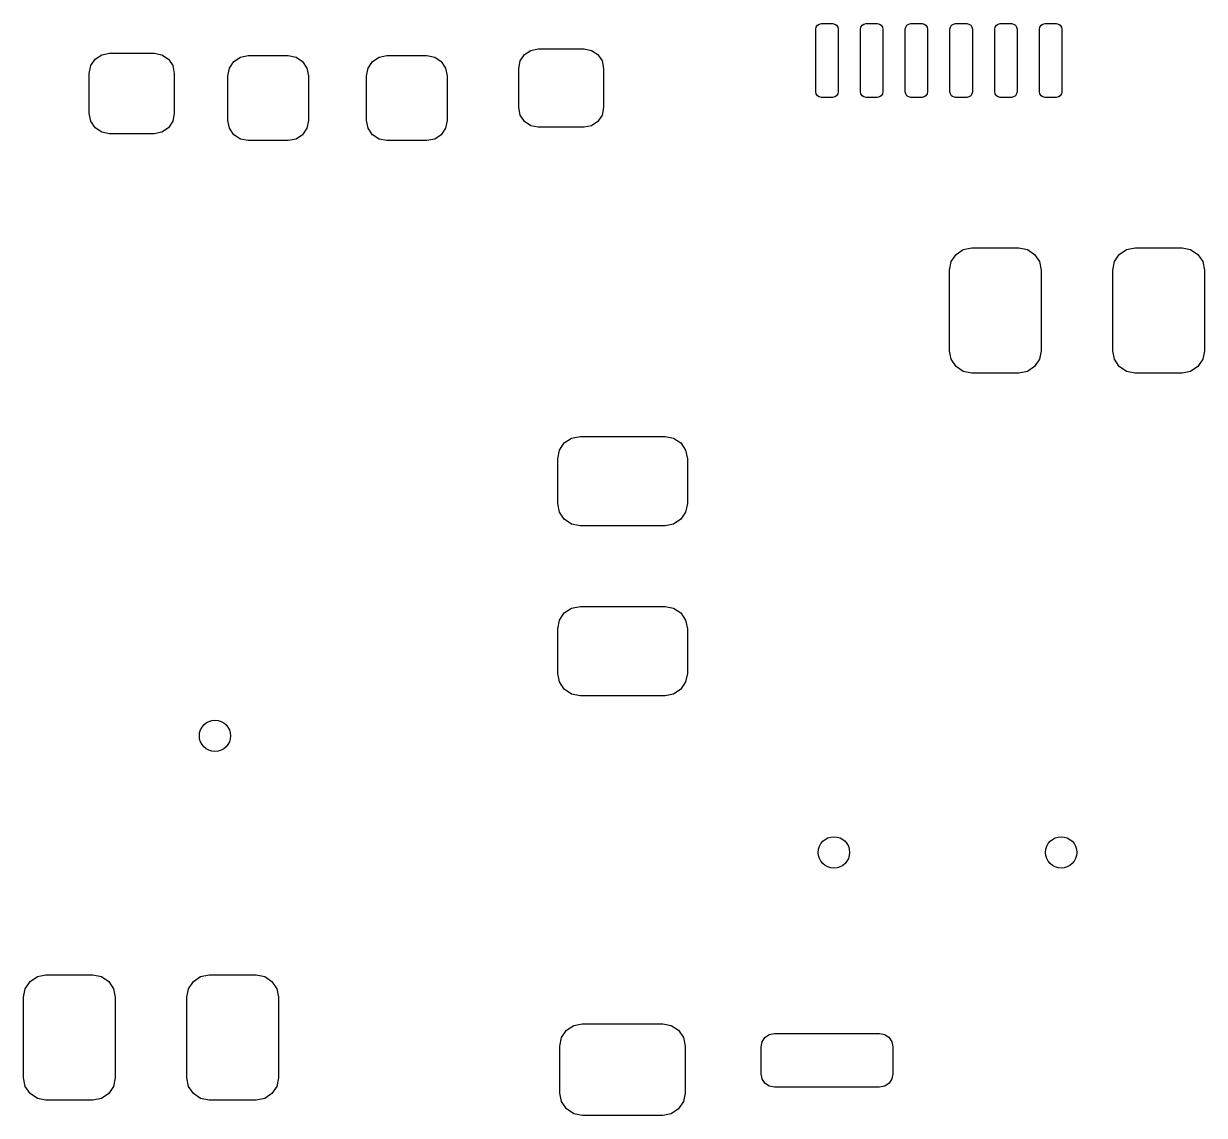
# Model space of a CAD drawing. Header units: inches. Extents: x -2.1 to 1.74, y 0.53 to 2.74.
# Drawn here: x -1.364 to -0.844, y 1.661 to 2.141 of the extents above; entities that cross this region are included whole.
import ezdxf

# ---------------------------------------------------------------- set-up
doc = ezdxf.new("R2010")
doc.units = ezdxf.units.IN
doc.header["$MEASUREMENT"] = 0
doc.layers.add('BLACK', color=250, linetype='CONTINUOUS')

msp = doc.modelspace()

# ---------------------------------------------------------------- linework, layer by layer
at = {"layer": 'BLACK', "linetype": 'CONTINUOUS'}
for p, q in [((-1.0134, 2.14105), (-1.01246, 2.14124)), ((-1.01246, 2.14124), (-1.00754, 2.14124)), ((-1.00754, 2.14124), (-1.0066, 2.14105)), ((-0.99372, 2.14105), (-0.99278, 2.14124)), ((-0.99278, 2.14124), (-0.98785, 2.14124)), ((-0.98785, 2.14124), (-0.98691, 2.14105)), ((-0.97403, 2.14105), (-0.97309, 2.14124)), ((-0.97309, 2.14124), (-0.96817, 2.14124)), ((-0.96817, 2.14124), (-0.96723, 2.14105)), ((-0.95435, 2.14105), (-0.95341, 2.14124)), ((-0.95341, 2.14124), (-0.94848, 2.14124)), ((-0.94848, 2.14124), (-0.94754, 2.14105)), ((-0.93466, 2.14105), (-0.93372, 2.14124)), ((-0.93372, 2.14124), (-0.9288, 2.14124)), ((-0.9288, 2.14124), (-0.92786, 2.14105)), ((-0.91498, 2.14105), (-0.91404, 2.14124)), ((-0.91404, 2.14124), (-0.90911, 2.14124)), ((-0.90911, 2.14124), (-0.90817, 2.14105)), ((-1.01492, 2.13878), (-1.01473, 2.13972)), ((-1.01492, 2.11122), (-1.01492, 2.13878)), ((-1.01473, 2.13972), (-1.0142, 2.14052)), ((-1.0142, 2.14052), (-1.0134, 2.14105)), ((-1.0066, 2.14105), (-1.0058, 2.14052)), ((-1.0058, 2.14052), (-1.00527, 2.13972)), ((-1.00527, 2.13972), (-1.00508, 2.13878)), ((-1.00508, 2.13878), (-1.00508, 2.11122)), ((-0.99524, 2.13878), (-0.99505, 2.13972)), ((-0.99524, 2.11122), (-0.99524, 2.13878)), ((-0.99505, 2.13972), (-0.99452, 2.14052)), ((-0.99452, 2.14052), (-0.99372, 2.14105)), ((-0.98691, 2.14105), (-0.98611, 2.14052)), ((-0.98611, 2.14052), (-0.98558, 2.13972)), ((-0.98558, 2.13972), (-0.98539, 2.13878)), ((-0.98539, 2.13878), (-0.98539, 2.11122)), ((-0.97555, 2.13878), (-0.97536, 2.13972)), ((-0.97555, 2.11122), (-0.97555, 2.13878)), ((-0.97536, 2.13972), (-0.97483, 2.14052)), ((-0.97483, 2.14052), (-0.97403, 2.14105)), ((-0.96723, 2.14105), (-0.96643, 2.14052)), ((-0.96643, 2.14052), (-0.9659, 2.13972)), ((-0.9659, 2.13972), (-0.96571, 2.13878)), ((-0.96571, 2.13878), (-0.96571, 2.11122)), ((-0.95587, 2.13878), (-0.95568, 2.13972)), ((-0.95587, 2.11122), (-0.95587, 2.13878)), ((-0.95568, 2.13972), (-0.95515, 2.14052)), ((-0.95515, 2.14052), (-0.95435, 2.14105)), ((-0.94754, 2.14105), (-0.94674, 2.14052)), ((-0.94674, 2.14052), (-0.94621, 2.13972)), ((-0.94621, 2.13972), (-0.94602, 2.13878)), ((-0.94602, 2.13878), (-0.94602, 2.11122)), ((-0.93618, 2.13878), (-0.93599, 2.13972)), ((-0.93618, 2.11122), (-0.93618, 2.13878)), ((-0.93599, 2.13972), (-0.93546, 2.14052)), ((-0.93546, 2.14052), (-0.93466, 2.14105)), ((-0.92786, 2.14105), (-0.92706, 2.14052)), ((-0.92706, 2.14052), (-0.92653, 2.13972)), ((-0.92653, 2.13972), (-0.92634, 2.13878)), ((-0.92634, 2.13878), (-0.92634, 2.11122)), ((-0.9165, 2.13878), (-0.91631, 2.13972)), ((-0.9165, 2.11122), (-0.9165, 2.13878)), ((-0.91631, 2.13972), (-0.91578, 2.14052)), ((-0.91578, 2.14052), (-0.91498, 2.14105)), ((-0.90817, 2.14105), (-0.90737, 2.14052)), ((-0.90737, 2.14052), (-0.90684, 2.13972)), ((-0.90684, 2.13972), (-0.90665, 2.13878)), ((-0.90665, 2.13878), (-0.90665, 2.11122)), ((-1.33403, 2.12274), (-1.33211, 2.12561)), ((-1.33211, 2.12561), (-1.32923, 2.12753)), ((-1.32923, 2.12753), (-1.32584, 2.1282)), ((-1.32584, 2.1282), (-1.30616, 2.1282)), ((-1.30616, 2.1282), (-1.30277, 2.12753)), ((-1.30277, 2.12753), (-1.29989, 2.12561)), ((-1.29989, 2.12561), (-1.29797, 2.12274)), ((-1.27107, 2.12457), (-1.26819, 2.12649)), ((-1.26819, 2.12649), (-1.2648, 2.12717)), ((-1.2648, 2.12717), (-1.24709, 2.12717)), ((-1.24709, 2.12717), (-1.2437, 2.12649)), ((-1.2437, 2.12649), (-1.24082, 2.12457)), ((-1.21004, 2.12457), (-1.20717, 2.12649)), ((-1.20717, 2.12649), (-1.20378, 2.12717)), ((-1.20378, 2.12717), (-1.18606, 2.12717)), ((-1.18606, 2.12717), (-1.18267, 2.12649)), ((-1.18267, 2.12649), (-1.1798, 2.12457)), ((-1.14505, 2.1248), (-1.14319, 2.1276)), ((-1.14319, 2.1276), (-1.14039, 2.12946)), ((-1.14039, 2.12946), (-1.1371, 2.13012)), ((-1.1371, 2.13012), (-1.11692, 2.13012)), ((-1.11692, 2.13012), (-1.11362, 2.12946)), ((-1.11362, 2.12946), (-1.11083, 2.1276)), ((-1.11083, 2.1276), (-1.10896, 2.1248)), ((-1.3347, 2.11935), (-1.33403, 2.12274)), ((-1.29797, 2.12274), (-1.2973, 2.11935)), ((-1.27366, 2.11831), (-1.27299, 2.1217)), ((-1.27299, 2.1217), (-1.27107, 2.12457)), ((-1.24082, 2.12457), (-1.2389, 2.1217)), ((-1.2389, 2.1217), (-1.23823, 2.11831)), ((-1.21264, 2.11831), (-1.21196, 2.1217)), ((-1.21196, 2.1217), (-1.21004, 2.12457)), ((-1.1798, 2.12457), (-1.17788, 2.1217)), ((-1.17788, 2.1217), (-1.1772, 2.11831)), ((-1.14571, 2.12151), (-1.14505, 2.1248)), ((-1.14571, 2.10428), (-1.14571, 2.12151)), ((-1.10896, 2.1248), (-1.10831, 2.12151)), ((-1.10831, 2.12151), (-1.10831, 2.10428)), ((-1.3347, 2.10163), (-1.3347, 2.11935)), ((-1.2973, 2.11935), (-1.2973, 2.10163)), ((-1.27366, 2.09862), (-1.27366, 2.11831)), ((-1.23823, 2.11831), (-1.23823, 2.09862)), ((-1.21264, 2.09862), (-1.21264, 2.11831)), ((-1.1772, 2.11831), (-1.1772, 2.09862)), ((-1.01473, 2.11028), (-1.01492, 2.11122)), ((-1.0142, 2.10948), (-1.01473, 2.11028)), ((-1.00527, 2.11028), (-1.0058, 2.10948)), ((-1.00508, 2.11122), (-1.00527, 2.11028)), ((-0.99505, 2.11028), (-0.99524, 2.11122)), ((-0.99452, 2.10948), (-0.99505, 2.11028)), ((-0.98558, 2.11028), (-0.98611, 2.10948)), ((-0.98539, 2.11122), (-0.98558, 2.11028)), ((-0.97536, 2.11028), (-0.97555, 2.11122)), ((-0.97483, 2.10948), (-0.97536, 2.11028)), ((-0.9659, 2.11028), (-0.96643, 2.10948)), ((-0.96571, 2.11122), (-0.9659, 2.11028)), ((-0.95568, 2.11028), (-0.95587, 2.11122)), ((-0.95515, 2.10948), (-0.95568, 2.11028)), ((-0.94621, 2.11028), (-0.94674, 2.10948)), ((-0.94602, 2.11122), (-0.94621, 2.11028)), ((-0.93599, 2.11028), (-0.93618, 2.11122)), ((-0.93546, 2.10948), (-0.93599, 2.11028)), ((-0.92653, 2.11028), (-0.92706, 2.10948)), ((-0.92634, 2.11122), (-0.92653, 2.11028)), ((-0.91631, 2.11028), (-0.9165, 2.11122)), ((-0.91578, 2.10948), (-0.91631, 2.11028)), ((-0.90684, 2.11028), (-0.90737, 2.10948)), ((-0.90665, 2.11122), (-0.90684, 2.11028)), ((-1.0134, 2.10895), (-1.0142, 2.10948)), ((-1.01246, 2.10876), (-1.0134, 2.10895)), ((-1.00754, 2.10876), (-1.01246, 2.10876)), ((-1.0066, 2.10895), (-1.00754, 2.10876)), ((-1.0058, 2.10948), (-1.0066, 2.10895)), ((-0.99372, 2.10895), (-0.99452, 2.10948)), ((-0.99278, 2.10876), (-0.99372, 2.10895)), ((-0.98785, 2.10876), (-0.99278, 2.10876)), ((-0.98691, 2.10895), (-0.98785, 2.10876)), ((-0.98611, 2.10948), (-0.98691, 2.10895)), ((-0.97403, 2.10895), (-0.97483, 2.10948)), ((-0.97309, 2.10876), (-0.97403, 2.10895)), ((-0.96817, 2.10876), (-0.97309, 2.10876)), ((-0.96723, 2.10895), (-0.96817, 2.10876)), ((-0.96643, 2.10948), (-0.96723, 2.10895)), ((-0.95435, 2.10895), (-0.95515, 2.10948)), ((-0.95341, 2.10876), (-0.95435, 2.10895)), ((-0.94848, 2.10876), (-0.95341, 2.10876)), ((-0.94754, 2.10895), (-0.94848, 2.10876)), ((-0.94674, 2.10948), (-0.94754, 2.10895)), ((-0.93466, 2.10895), (-0.93546, 2.10948)), ((-0.93372, 2.10876), (-0.93466, 2.10895)), ((-0.9288, 2.10876), (-0.93372, 2.10876)), ((-0.92786, 2.10895), (-0.9288, 2.10876)), ((-0.92706, 2.10948), (-0.92786, 2.10895)), ((-0.91498, 2.10895), (-0.91578, 2.10948)), ((-0.91404, 2.10876), (-0.91498, 2.10895)), ((-0.90911, 2.10876), (-0.91404, 2.10876)), ((-0.90817, 2.10895), (-0.90911, 2.10876)), ((-0.90737, 2.10948), (-0.90817, 2.10895)), ((-1.33403, 2.09824), (-1.3347, 2.10163)), ((-1.2973, 2.10163), (-1.29797, 2.09824)), ((-1.14505, 2.10099), (-1.14571, 2.10428)), ((-1.14319, 2.09819), (-1.14505, 2.10099)), ((-1.10896, 2.10099), (-1.11083, 2.09819)), ((-1.10831, 2.10428), (-1.10896, 2.10099)), ((-1.33211, 2.09537), (-1.33403, 2.09824)), ((-1.32923, 2.09345), (-1.33211, 2.09537)), ((-1.29989, 2.09537), (-1.30277, 2.09345)), ((-1.29797, 2.09824), (-1.29989, 2.09537)), ((-1.27299, 2.09523), (-1.27366, 2.09862)), ((-1.27107, 2.09236), (-1.27299, 2.09523)), ((-1.2389, 2.09523), (-1.24082, 2.09236)), ((-1.23823, 2.09862), (-1.2389, 2.09523)), ((-1.21196, 2.09523), (-1.21264, 2.09862)), ((-1.21004, 2.09236), (-1.21196, 2.09523)), ((-1.17788, 2.09523), (-1.1798, 2.09236)), ((-1.1772, 2.09862), (-1.17788, 2.09523)), ((-1.14039, 2.09632), (-1.14319, 2.09819)), ((-1.1371, 2.09567), (-1.14039, 2.09632)), ((-1.11692, 2.09567), (-1.1371, 2.09567)), ((-1.11362, 2.09632), (-1.11692, 2.09567)), ((-1.11083, 2.09819), (-1.11362, 2.09632)), ((-1.32584, 2.09277), (-1.32923, 2.09345)), ((-1.30616, 2.09277), (-1.32584, 2.09277)), ((-1.30277, 2.09345), (-1.30616, 2.09277)), ((-1.26819, 2.09044), (-1.27107, 2.09236)), ((-1.2648, 2.08976), (-1.26819, 2.09044)), ((-1.24709, 2.08976), (-1.2648, 2.08976)), ((-1.2437, 2.09044), (-1.24709, 2.08976)), ((-1.24082, 2.09236), (-1.2437, 2.09044)), ((-1.20717, 2.09044), (-1.21004, 2.09236)), ((-1.20378, 2.08976), (-1.20717, 2.09044)), ((-1.18606, 2.08976), (-1.20378, 2.08976)), ((-1.18267, 2.09044), (-1.18606, 2.08976)), ((-1.1798, 2.09236), (-1.18267, 2.09044)), ((-0.95003, 2.04181), (-0.94626, 2.04256)), ((-0.94626, 2.04256), (-0.92559, 2.04256)), ((-0.92559, 2.04256), (-0.92182, 2.04181)), ((-0.87818, 2.04181), (-0.87441, 2.04256)), ((-0.87441, 2.04256), (-0.85374, 2.04256)), ((-0.85374, 2.04256), (-0.84997, 2.04181)), ((-0.95535, 2.03648), (-0.95322, 2.03968)), ((-0.95322, 2.03968), (-0.95003, 2.04181)), ((-0.92182, 2.04181), (-0.91863, 2.03968)), ((-0.91863, 2.03968), (-0.9165, 2.03648)), ((-0.8835, 2.03648), (-0.88137, 2.03968)), ((-0.88137, 2.03968), (-0.87818, 2.04181)), ((-0.84997, 2.04181), (-0.84678, 2.03968)), ((-0.84678, 2.03968), (-0.84465, 2.03648)), ((-0.9561, 2.03272), (-0.95535, 2.03648)), ((-0.9561, 1.99728), (-0.9561, 2.03272)), ((-0.9165, 2.03648), (-0.91575, 2.03272)), ((-0.91575, 2.03272), (-0.91575, 1.99728)), ((-0.88425, 2.03272), (-0.8835, 2.03648)), ((-0.88425, 1.99728), (-0.88425, 2.03272)), ((-0.84465, 2.03648), (-0.8439, 2.03272)), ((-0.8439, 2.03272), (-0.8439, 1.99728)), ((-0.95535, 1.99352), (-0.9561, 1.99728)), ((-0.91575, 1.99728), (-0.9165, 1.99352)), ((-0.8835, 1.99352), (-0.88425, 1.99728)), ((-0.8439, 1.99728), (-0.84465, 1.99352)), ((-0.95322, 1.99032), (-0.95535, 1.99352)), ((-0.9165, 1.99352), (-0.91863, 1.99032)), ((-0.88137, 1.99032), (-0.8835, 1.99352)), ((-0.84465, 1.99352), (-0.84678, 1.99032)), ((-0.95003, 1.98819), (-0.95322, 1.99032)), ((-0.94626, 1.98744), (-0.95003, 1.98819)), ((-0.92559, 1.98744), (-0.94626, 1.98744)), ((-0.92182, 1.98819), (-0.92559, 1.98744)), ((-0.91863, 1.99032), (-0.92182, 1.98819)), ((-0.87818, 1.98819), (-0.88137, 1.99032)), ((-0.87441, 1.98744), (-0.87818, 1.98819)), ((-0.85374, 1.98744), (-0.87441, 1.98744)), ((-0.84997, 1.98819), (-0.85374, 1.98744)), ((-0.84678, 1.99032), (-0.84997, 1.98819)), ((-1.12247, 1.95884), (-1.1187, 1.95959)), ((-1.1187, 1.95959), (-1.0813, 1.95959)), ((-1.0813, 1.95959), (-1.07753, 1.95884)), ((-1.12779, 1.95351), (-1.12566, 1.9567)), ((-1.12566, 1.9567), (-1.12247, 1.95884)), ((-1.07753, 1.95884), (-1.07434, 1.9567)), ((-1.07434, 1.9567), (-1.07221, 1.95351)), ((-1.12854, 1.94974), (-1.12779, 1.95351)), ((-1.12854, 1.93006), (-1.12854, 1.94974)), ((-1.07221, 1.95351), (-1.07146, 1.94974)), ((-1.07146, 1.94974), (-1.07146, 1.93006)), ((-1.12779, 1.92629), (-1.12854, 1.93006)), ((-1.07146, 1.93006), (-1.07221, 1.92629)), ((-1.12566, 1.9231), (-1.12779, 1.92629)), ((-1.12247, 1.92097), (-1.12566, 1.9231)), ((-1.07434, 1.9231), (-1.07753, 1.92097)), ((-1.07221, 1.92629), (-1.07434, 1.9231)), ((-1.1187, 1.92022), (-1.12247, 1.92097)), ((-1.0813, 1.92022), (-1.1187, 1.92022)), ((-1.07753, 1.92097), (-1.0813, 1.92022)), ((-1.12779, 1.87871), (-1.12566, 1.8819)), ((-1.12566, 1.8819), (-1.12247, 1.88403)), ((-1.12247, 1.88403), (-1.1187, 1.88478)), ((-1.1187, 1.88478), (-1.0813, 1.88478)), ((-1.0813, 1.88478), (-1.07753, 1.88403)), ((-1.07753, 1.88403), (-1.07434, 1.8819)), ((-1.07434, 1.8819), (-1.07221, 1.87871)), ((-1.12854, 1.87494), (-1.12779, 1.87871)), ((-1.07221, 1.87871), (-1.07146, 1.87494)), ((-1.12854, 1.85526), (-1.12854, 1.87494)), ((-1.07146, 1.87494), (-1.07146, 1.85526)), ((-1.12779, 1.85149), (-1.12854, 1.85526)), ((-1.12566, 1.8483), (-1.12779, 1.85149)), ((-1.07221, 1.85149), (-1.07434, 1.8483)), ((-1.07146, 1.85526), (-1.07221, 1.85149)), ((-1.12247, 1.84616), (-1.12566, 1.8483)), ((-1.1187, 1.84541), (-1.12247, 1.84616)), ((-1.0813, 1.84541), (-1.1187, 1.84541)), ((-1.07753, 1.84616), (-1.0813, 1.84541)), ((-1.07434, 1.8483), (-1.07753, 1.84616)), ((-1.36072, 1.71968), (-1.35753, 1.72181)), ((-1.35753, 1.72181), (-1.35376, 1.72256)), ((-1.35376, 1.72256), (-1.33309, 1.72256)), ((-1.33309, 1.72256), (-1.32932, 1.72181)), ((-1.32932, 1.72181), (-1.32613, 1.71968)), ((-1.28887, 1.71968), (-1.28568, 1.72181)), ((-1.28568, 1.72181), (-1.28191, 1.72256)), ((-1.28191, 1.72256), (-1.26124, 1.72256)), ((-1.26124, 1.72256), (-1.25747, 1.72181)), ((-1.25747, 1.72181), (-1.25428, 1.71968)), ((-1.3636, 1.71272), (-1.36285, 1.71648)), ((-1.36285, 1.71648), (-1.36072, 1.71968)), ((-1.32613, 1.71968), (-1.324, 1.71648)), ((-1.324, 1.71648), (-1.32325, 1.71272)), ((-1.29175, 1.71272), (-1.291, 1.71648)), ((-1.291, 1.71648), (-1.28887, 1.71968)), ((-1.25428, 1.71968), (-1.25215, 1.71648)), ((-1.25215, 1.71648), (-1.2514, 1.71272)), ((-1.3636, 1.67728), (-1.3636, 1.71272)), ((-1.32325, 1.71272), (-1.32325, 1.67728)), ((-1.29175, 1.67728), (-1.29175, 1.71272)), ((-1.2514, 1.71272), (-1.2514, 1.67728)), ((-1.12468, 1.69822), (-1.12148, 1.70035)), ((-1.12148, 1.70035), (-1.11772, 1.7011)), ((-1.11772, 1.7011), (-1.08228, 1.7011)), ((-1.08228, 1.7011), (-1.07852, 1.70035)), ((-1.07852, 1.70035), (-1.07532, 1.69822)), ((-1.12756, 1.69126), (-1.12681, 1.69503)), ((-1.12681, 1.69503), (-1.12468, 1.69822)), ((-1.07532, 1.69822), (-1.07319, 1.69503)), ((-1.07319, 1.69503), (-1.07244, 1.69126)), ((-1.03859, 1.69317), (-1.03731, 1.69508)), ((-1.03731, 1.69508), (-1.03539, 1.69636)), ((-1.03539, 1.69636), (-1.03313, 1.69681)), ((-1.03313, 1.69681), (-0.98687, 1.69681)), ((-0.98687, 1.69681), (-0.98461, 1.69636)), ((-0.98461, 1.69636), (-0.98269, 1.69508)), ((-0.98269, 1.69508), (-0.98141, 1.69317)), ((-1.12756, 1.67059), (-1.12756, 1.69126)), ((-1.07244, 1.69126), (-1.07244, 1.67059)), ((-1.03904, 1.69091), (-1.03859, 1.69317)), ((-1.03904, 1.67909), (-1.03904, 1.69091)), ((-0.98141, 1.69317), (-0.98096, 1.69091)), ((-0.98096, 1.69091), (-0.98096, 1.67909)), ((-1.03859, 1.67683), (-1.03904, 1.67909)), ((-0.98096, 1.67909), (-0.98141, 1.67683)), ((-1.36285, 1.67352), (-1.3636, 1.67728)), ((-1.36072, 1.67032), (-1.36285, 1.67352)), ((-1.324, 1.67352), (-1.32613, 1.67032)), ((-1.32325, 1.67728), (-1.324, 1.67352)), ((-1.291, 1.67352), (-1.29175, 1.67728)), ((-1.28887, 1.67032), (-1.291, 1.67352)), ((-1.25215, 1.67352), (-1.25428, 1.67032)), ((-1.2514, 1.67728), (-1.25215, 1.67352)), ((-1.03731, 1.67492), (-1.03859, 1.67683)), ((-1.03539, 1.67364), (-1.03731, 1.67492)), ((-1.03313, 1.67319), (-1.03539, 1.67364)), ((-0.98461, 1.67364), (-0.98687, 1.67319)), ((-0.98269, 1.67492), (-0.98461, 1.67364)), ((-0.98141, 1.67683), (-0.98269, 1.67492)), ((-1.35753, 1.66819), (-1.36072, 1.67032)), ((-1.32613, 1.67032), (-1.32932, 1.66819)), ((-1.28568, 1.66819), (-1.28887, 1.67032)), ((-1.25428, 1.67032), (-1.25747, 1.66819)), ((-1.12681, 1.66682), (-1.12756, 1.67059)), ((-1.07244, 1.67059), (-1.07319, 1.66682)), ((-0.98687, 1.67319), (-1.03313, 1.67319)), ((-1.35376, 1.66744), (-1.35753, 1.66819)), ((-1.33309, 1.66744), (-1.35376, 1.66744)), ((-1.32932, 1.66819), (-1.33309, 1.66744)), ((-1.28191, 1.66744), (-1.28568, 1.66819)), ((-1.26124, 1.66744), (-1.28191, 1.66744)), ((-1.25747, 1.66819), (-1.26124, 1.66744)), ((-1.12468, 1.66363), (-1.12681, 1.66682)), ((-1.12148, 1.6615), (-1.12468, 1.66363)), ((-1.07532, 1.66363), (-1.07852, 1.6615)), ((-1.07319, 1.66682), (-1.07532, 1.66363)), ((-1.11772, 1.66075), (-1.12148, 1.6615)), ((-1.08228, 1.66075), (-1.11772, 1.66075)), ((-1.07852, 1.6615), (-1.08228, 1.66075))]:
    msp.add_line(p, q, dxfattribs=at)
at = {"layer": 'BLACK'}
for centre in [(-1.27937, 1.82776), (-1.00693, 1.7765), (-0.90693, 1.7765)]:
    msp.add_circle(centre, 0.00689, dxfattribs=at)

doc.saveas('drawing.dxf')
